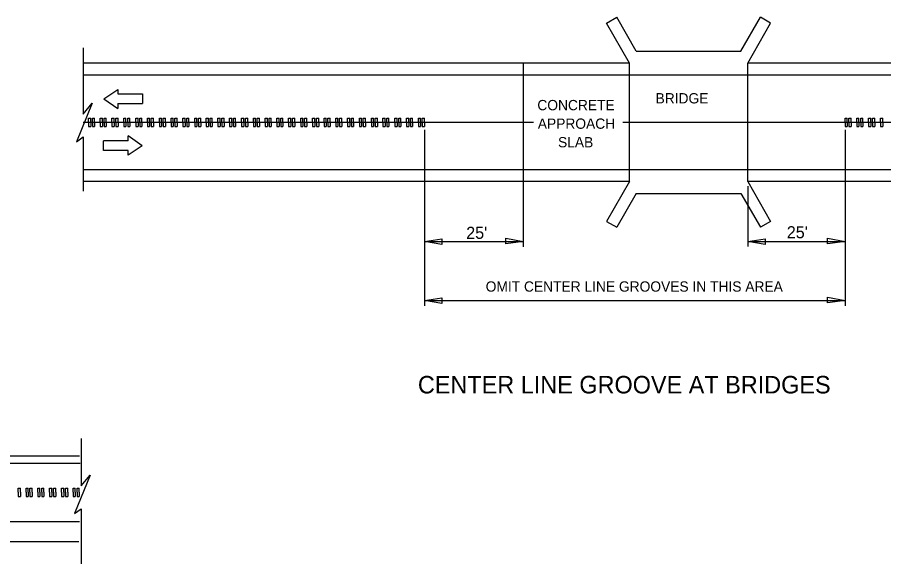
# Model space of a CAD drawing. Extents: x 0 to 2.83, y 0 to 1.83.
# Drawn here: x 1.502 to 2.342, y 0.918 to 1.449 of the extents above; entities that cross this region are included whole.
import ezdxf

# ---------------------------------------------------------------- set-up
doc = ezdxf.new("R2010")
doc.units = 0
doc.layers.add('HS_Title', color=7, linetype='Continuous')

msp = doc.modelspace()

# ---------------------------------------------------------------- linework, layer by layer
at = {"layer": 'HS_Title'}
for p, q in [((2.07334, 1.44284), (2.08332, 1.44854)), ((2.10215, 1.41561), (2.08332, 1.44854)), ((2.20365, 1.41561), (2.22249, 1.44854)), ((2.23246, 1.44284), (2.22249, 1.44854)), ((2.0956, 1.40392), (2.07334, 1.44284)), ((2.21021, 1.40392), (2.23246, 1.44284)), ((1.56544, 1.41886), (1.56544, 1.3547)), ((2.10215, 1.41561), (2.20365, 1.41561)), ((2.0956, 1.40392), (1.56544, 1.40392)), ((1.99251, 1.40392), (1.99251, 1.22591)), ((2.0956, 1.28935), (2.0956, 1.40392)), ((2.6369, 1.40392), (2.21021, 1.40392)), ((2.21021, 1.28935), (2.21021, 1.40392)), ((1.56544, 1.39261), (2.6369, 1.39261)), ((1.58543, 1.36954), (1.59921, 1.37858)), ((1.59921, 1.37858), (1.59921, 1.37415)), ((1.59921, 1.37415), (1.62313, 1.37415)), ((1.62313, 1.37415), (1.62313, 1.36492)), ((1.57434, 1.36519), (1.55914, 1.32785)), ((1.56544, 1.3547), (1.57434, 1.36519)), ((1.58543, 1.36954), (1.59921, 1.35998)), ((1.59921, 1.36492), (1.62313, 1.36492)), ((1.59921, 1.36492), (1.59921, 1.35998)), ((1.56565, 1.34667), (2.00245, 1.34667)), ((1.57067, 1.34667), (1.57067, 1.35059)), ((1.57067, 1.35059), (1.57279, 1.35059)), ((1.57067, 1.34667), (1.57067, 1.34274)), ((1.57279, 1.34667), (1.57279, 1.35059)), ((1.57279, 1.34667), (1.57279, 1.34274)), ((1.57445, 1.34667), (1.57445, 1.35059)), ((1.57445, 1.35059), (1.57657, 1.35059)), ((1.57445, 1.34667), (1.57445, 1.34274)), ((1.57657, 1.34667), (1.57657, 1.35059)), ((1.57657, 1.34667), (1.57657, 1.34274)), ((1.58205, 1.34667), (1.58205, 1.35059)), ((1.58205, 1.35059), (1.58417, 1.35059)), ((1.58205, 1.34667), (1.58205, 1.34274)), ((1.58417, 1.34667), (1.58417, 1.35059)), ((1.58417, 1.34667), (1.58417, 1.34274)), ((1.58583, 1.34667), (1.58583, 1.35059)), ((1.58583, 1.35059), (1.58794, 1.35059)), ((1.58583, 1.34667), (1.58583, 1.34274)), ((1.58794, 1.34667), (1.58794, 1.35059)), ((1.58794, 1.34667), (1.58794, 1.34274)), ((1.59347, 1.34667), (1.59347, 1.35059)), ((1.59347, 1.35059), (1.59559, 1.35059)), ((1.59347, 1.34667), (1.59347, 1.34274)), ((1.59559, 1.34667), (1.59559, 1.35059)), ((1.59559, 1.34667), (1.59559, 1.34274)), ((1.59725, 1.34667), (1.59725, 1.35059)), ((1.59725, 1.35059), (1.59937, 1.35059)), ((1.59725, 1.34667), (1.59725, 1.34274)), ((1.59937, 1.34667), (1.59937, 1.35059)), ((1.59937, 1.34667), (1.59937, 1.34274)), ((1.60494, 1.34667), (1.60494, 1.35059)), ((1.60494, 1.35059), (1.60706, 1.35059)), ((1.60494, 1.34667), (1.60494, 1.34274)), ((1.60706, 1.34667), (1.60706, 1.35059)), ((1.60706, 1.34667), (1.60706, 1.34274)), ((1.60872, 1.34667), (1.60872, 1.35059)), ((1.60872, 1.35059), (1.61084, 1.35059)), ((1.60872, 1.34667), (1.60872, 1.34274)), ((1.61084, 1.34667), (1.61084, 1.35059)), ((1.61084, 1.34667), (1.61084, 1.34274)), ((1.6166, 1.34667), (1.6166, 1.35059)), ((1.6166, 1.35059), (1.61871, 1.35059)), ((1.6166, 1.34667), (1.6166, 1.34274)), ((1.61871, 1.34667), (1.61871, 1.35059)), ((1.61871, 1.34667), (1.61871, 1.34274)), ((1.62037, 1.34667), (1.62037, 1.35059)), ((1.62037, 1.35059), (1.62249, 1.35059)), ((1.62037, 1.34667), (1.62037, 1.34274)), ((1.62249, 1.34667), (1.62249, 1.35059)), ((1.62249, 1.34667), (1.62249, 1.34274)), ((1.62778, 1.34667), (1.62778, 1.35059)), ((1.62778, 1.35059), (1.6299, 1.35059)), ((1.62778, 1.34667), (1.62778, 1.34274)), ((1.6299, 1.34667), (1.6299, 1.35059)), ((1.6299, 1.34667), (1.6299, 1.34274)), ((1.63156, 1.34667), (1.63156, 1.35059)), ((1.63156, 1.35059), (1.63367, 1.35059)), ((1.63156, 1.34667), (1.63156, 1.34274)), ((1.63367, 1.34667), (1.63367, 1.35059)), ((1.63367, 1.34667), (1.63367, 1.34274)), ((1.63944, 1.34667), (1.63944, 1.35059)), ((1.63944, 1.35059), (1.64156, 1.35059)), ((1.63944, 1.34667), (1.63944, 1.34274)), ((1.64156, 1.34667), (1.64156, 1.35059)), ((1.64156, 1.34667), (1.64156, 1.34274)), ((1.64322, 1.34667), (1.64322, 1.35059)), ((1.64322, 1.35059), (1.64534, 1.35059)), ((1.64322, 1.34667), (1.64322, 1.34274)), ((1.64534, 1.34667), (1.64534, 1.35059)), ((1.64534, 1.34667), (1.64534, 1.34274)), ((1.65075, 1.34667), (1.65075, 1.35059)), ((1.65075, 1.35059), (1.65286, 1.35059)), ((1.65075, 1.34667), (1.65075, 1.34274)), ((1.65286, 1.34667), (1.65286, 1.35059)), ((1.65286, 1.34667), (1.65286, 1.34274)), ((1.65452, 1.34667), (1.65452, 1.35059)), ((1.65452, 1.35059), (1.65664, 1.35059)), ((1.65452, 1.34667), (1.65452, 1.34274)), ((1.65664, 1.34667), (1.65664, 1.35059)), ((1.65664, 1.34667), (1.65664, 1.34274)), ((1.66223, 1.34667), (1.66223, 1.35059)), ((1.66223, 1.35059), (1.66435, 1.35059)), ((1.66223, 1.34667), (1.66223, 1.34274)), ((1.66435, 1.34667), (1.66435, 1.35059)), ((1.66435, 1.34667), (1.66435, 1.34274)), ((1.66601, 1.34667), (1.66601, 1.35059)), ((1.66601, 1.35059), (1.66812, 1.35059)), ((1.66601, 1.34667), (1.66601, 1.34274)), ((1.66812, 1.34667), (1.66812, 1.35059)), ((1.66812, 1.34667), (1.66812, 1.34274)), ((1.6737, 1.34667), (1.6737, 1.35059)), ((1.6737, 1.35059), (1.67582, 1.35059)), ((1.6737, 1.34667), (1.6737, 1.34274)), ((1.67582, 1.34667), (1.67582, 1.35059)), ((1.67582, 1.34667), (1.67582, 1.34274)), ((1.67748, 1.34667), (1.67748, 1.35059)), ((1.67748, 1.35059), (1.67959, 1.35059)), ((1.67748, 1.34667), (1.67748, 1.34274)), ((1.67959, 1.34667), (1.67959, 1.35059)), ((1.67959, 1.34667), (1.67959, 1.34274)), ((1.68485, 1.34667), (1.68485, 1.35059)), ((1.68485, 1.35059), (1.68697, 1.35059)), ((1.68485, 1.34667), (1.68485, 1.34274)), ((1.68697, 1.34667), (1.68697, 1.35059)), ((1.68697, 1.34667), (1.68697, 1.34274)), ((1.68863, 1.34667), (1.68863, 1.35059)), ((1.68863, 1.35059), (1.69075, 1.35059)), ((1.68863, 1.34667), (1.68863, 1.34274)), ((1.69075, 1.34667), (1.69075, 1.35059)), ((1.69075, 1.34667), (1.69075, 1.34274)), ((1.69629, 1.34667), (1.69629, 1.35059)), ((1.69629, 1.35059), (1.6984, 1.35059)), ((1.69629, 1.34667), (1.69629, 1.34274)), ((1.6984, 1.34667), (1.6984, 1.35059)), ((1.6984, 1.34667), (1.6984, 1.34274)), ((1.70007, 1.34667), (1.70007, 1.35059)), ((1.70007, 1.35059), (1.70218, 1.35059)), ((1.70007, 1.34667), (1.70007, 1.34274)), ((1.70218, 1.34667), (1.70218, 1.35059)), ((1.70218, 1.34667), (1.70218, 1.34274)), ((1.70754, 1.34667), (1.70754, 1.35059)), ((1.70754, 1.35059), (1.70965, 1.35059)), ((1.70754, 1.34667), (1.70754, 1.34274)), ((1.70965, 1.34667), (1.70965, 1.35059)), ((1.70965, 1.34667), (1.70965, 1.34274)), ((1.71131, 1.34667), (1.71131, 1.35059)), ((1.71131, 1.35059), (1.71343, 1.35059)), ((1.71131, 1.34667), (1.71131, 1.34274)), ((1.71343, 1.34667), (1.71343, 1.35059)), ((1.71343, 1.34667), (1.71343, 1.34274)), ((1.71925, 1.34667), (1.71925, 1.35059)), ((1.71925, 1.35059), (1.72137, 1.35059)), ((1.71925, 1.34667), (1.71925, 1.34274)), ((1.72137, 1.34667), (1.72137, 1.35059)), ((1.72137, 1.34667), (1.72137, 1.34274)), ((1.72303, 1.34667), (1.72303, 1.35059)), ((1.72303, 1.35059), (1.72514, 1.35059)), ((1.72303, 1.34667), (1.72303, 1.34274)), ((1.72514, 1.34667), (1.72514, 1.35059)), ((1.72514, 1.34667), (1.72514, 1.34274)), ((1.7307, 1.34667), (1.7307, 1.35059)), ((1.7307, 1.35059), (1.73281, 1.35059)), ((1.7307, 1.34667), (1.7307, 1.34274)), ((1.73281, 1.34667), (1.73281, 1.35059)), ((1.73281, 1.34667), (1.73281, 1.34274)), ((1.73447, 1.34667), (1.73447, 1.35059)), ((1.73447, 1.35059), (1.73659, 1.35059)), ((1.73447, 1.34667), (1.73447, 1.34274)), ((1.73659, 1.34667), (1.73659, 1.35059)), ((1.73659, 1.34667), (1.73659, 1.34274)), ((1.74207, 1.34667), (1.74207, 1.35059)), ((1.74207, 1.35059), (1.74419, 1.35059)), ((1.74207, 1.34667), (1.74207, 1.34274)), ((1.74419, 1.34667), (1.74419, 1.35059)), ((1.74419, 1.34667), (1.74419, 1.34274)), ((1.74585, 1.34667), (1.74585, 1.35059)), ((1.74585, 1.35059), (1.74797, 1.35059)), ((1.74585, 1.34667), (1.74585, 1.34274)), ((1.74797, 1.34667), (1.74797, 1.35059)), ((1.74797, 1.34667), (1.74797, 1.34274)), ((1.75345, 1.34667), (1.75345, 1.35059)), ((1.75345, 1.35059), (1.75557, 1.35059)), ((1.75345, 1.34667), (1.75345, 1.34274)), ((1.75557, 1.34667), (1.75557, 1.35059)), ((1.75557, 1.34667), (1.75557, 1.34274)), ((1.75723, 1.34667), (1.75723, 1.35059)), ((1.75723, 1.35059), (1.75935, 1.35059)), ((1.75723, 1.34667), (1.75723, 1.34274)), ((1.75935, 1.34667), (1.75935, 1.35059)), ((1.75935, 1.34667), (1.75935, 1.34274)), ((1.76483, 1.34667), (1.76483, 1.35059)), ((1.76483, 1.35059), (1.76695, 1.35059)), ((1.76483, 1.34667), (1.76483, 1.34274)), ((1.76695, 1.34667), (1.76695, 1.35059)), ((1.76695, 1.34667), (1.76695, 1.34274)), ((1.76861, 1.34667), (1.76861, 1.35059)), ((1.76861, 1.35059), (1.77072, 1.35059)), ((1.76861, 1.34667), (1.76861, 1.34274)), ((1.77072, 1.34667), (1.77072, 1.35059)), ((1.77072, 1.34667), (1.77072, 1.34274)), ((1.77658, 1.34667), (1.77658, 1.35059)), ((1.77658, 1.35059), (1.7787, 1.35059)), ((1.77658, 1.34667), (1.77658, 1.34274)), ((1.7787, 1.34667), (1.7787, 1.35059)), ((1.7787, 1.34667), (1.7787, 1.34274)), ((1.78036, 1.34667), (1.78036, 1.35059)), ((1.78036, 1.35059), (1.78247, 1.35059)), ((1.78036, 1.34667), (1.78036, 1.34274)), ((1.78247, 1.34667), (1.78247, 1.35059)), ((1.78247, 1.34667), (1.78247, 1.34274)), ((1.78811, 1.34667), (1.78811, 1.35059)), ((1.78811, 1.35059), (1.79022, 1.35059)), ((1.78811, 1.34667), (1.78811, 1.34274)), ((1.79022, 1.34667), (1.79022, 1.35059)), ((1.79022, 1.34667), (1.79022, 1.34274)), ((1.79188, 1.34667), (1.79188, 1.35059)), ((1.79188, 1.35059), (1.794, 1.35059)), ((1.79188, 1.34667), (1.79188, 1.34274)), ((1.794, 1.34667), (1.794, 1.35059)), ((1.794, 1.34667), (1.794, 1.34274)), ((1.7992, 1.34667), (1.7992, 1.35059)), ((1.7992, 1.35059), (1.80131, 1.35059)), ((1.7992, 1.34667), (1.7992, 1.34274)), ((1.80131, 1.34667), (1.80131, 1.35059)), ((1.80131, 1.34667), (1.80131, 1.34274)), ((1.80297, 1.34667), (1.80297, 1.35059)), ((1.80297, 1.35059), (1.80509, 1.35059)), ((1.80297, 1.34667), (1.80297, 1.34274)), ((1.80509, 1.34667), (1.80509, 1.35059)), ((1.80509, 1.34667), (1.80509, 1.34274)), ((1.81057, 1.34667), (1.81057, 1.35059)), ((1.81057, 1.35059), (1.81269, 1.35059)), ((1.81057, 1.34667), (1.81057, 1.34274)), ((1.81269, 1.34667), (1.81269, 1.35059)), ((1.81269, 1.34667), (1.81269, 1.34274)), ((1.81435, 1.34667), (1.81435, 1.35059)), ((1.81435, 1.35059), (1.81647, 1.35059)), ((1.81435, 1.34667), (1.81435, 1.34274)), ((1.81647, 1.34667), (1.81647, 1.35059)), ((1.81647, 1.34667), (1.81647, 1.34274)), ((1.822, 1.34667), (1.822, 1.35059)), ((1.822, 1.35059), (1.82411, 1.35059)), ((1.822, 1.34667), (1.822, 1.34274)), ((1.82411, 1.34667), (1.82411, 1.35059)), ((1.82411, 1.34667), (1.82411, 1.34274)), ((1.82577, 1.34667), (1.82577, 1.35059)), ((1.82577, 1.35059), (1.82789, 1.35059)), ((1.82577, 1.34667), (1.82577, 1.34274)), ((1.82789, 1.34667), (1.82789, 1.35059)), ((1.82789, 1.34667), (1.82789, 1.34274)), ((1.83347, 1.34667), (1.83347, 1.35059)), ((1.83347, 1.35059), (1.83558, 1.35059)), ((1.83347, 1.34667), (1.83347, 1.34274)), ((1.83558, 1.34667), (1.83558, 1.35059)), ((1.83558, 1.34667), (1.83558, 1.34274)), ((1.83724, 1.34667), (1.83724, 1.35059)), ((1.83724, 1.35059), (1.83936, 1.35059)), ((1.83724, 1.34667), (1.83724, 1.34274)), ((1.83936, 1.34667), (1.83936, 1.35059)), ((1.83936, 1.34667), (1.83936, 1.34274)), ((1.84512, 1.34667), (1.84512, 1.35059)), ((1.84512, 1.35059), (1.84724, 1.35059)), ((1.84512, 1.34667), (1.84512, 1.34274)), ((1.84724, 1.34667), (1.84724, 1.35059)), ((1.84724, 1.34667), (1.84724, 1.34274)), ((1.8489, 1.34667), (1.8489, 1.35059)), ((1.8489, 1.35059), (1.85101, 1.35059)), ((1.8489, 1.34667), (1.8489, 1.34274)), ((1.85101, 1.34667), (1.85101, 1.35059)), ((1.85101, 1.34667), (1.85101, 1.34274)), ((1.8563, 1.34667), (1.8563, 1.35059)), ((1.8563, 1.35059), (1.85842, 1.35059)), ((1.8563, 1.34667), (1.8563, 1.34274)), ((1.85842, 1.34667), (1.85842, 1.35059)), ((1.85842, 1.34667), (1.85842, 1.34274)), ((1.86008, 1.34667), (1.86008, 1.35059)), ((1.86008, 1.35059), (1.8622, 1.35059)), ((1.86008, 1.34667), (1.86008, 1.34274)), ((1.8622, 1.34667), (1.8622, 1.35059)), ((1.8622, 1.34667), (1.8622, 1.34274)), ((1.86797, 1.34667), (1.86797, 1.35059)), ((1.86797, 1.35059), (1.87008, 1.35059)), ((1.86797, 1.34667), (1.86797, 1.34274)), ((1.87008, 1.34667), (1.87008, 1.35059)), ((1.87008, 1.34667), (1.87008, 1.34274)), ((1.87174, 1.34667), (1.87174, 1.35059)), ((1.87174, 1.35059), (1.87386, 1.35059)), ((1.87174, 1.34667), (1.87174, 1.34274)), ((1.87386, 1.34667), (1.87386, 1.35059)), ((1.87386, 1.34667), (1.87386, 1.34274)), ((1.87927, 1.34667), (1.87927, 1.35059)), ((1.87927, 1.35059), (1.88139, 1.35059)), ((1.87927, 1.34667), (1.87927, 1.34274)), ((1.88139, 1.34667), (1.88139, 1.35059)), ((1.88139, 1.34667), (1.88139, 1.34274)), ((1.88305, 1.34667), (1.88305, 1.35059)), ((1.88305, 1.35059), (1.88516, 1.35059)), ((1.88305, 1.34667), (1.88305, 1.34274)), ((1.88516, 1.34667), (1.88516, 1.35059)), ((1.88516, 1.34667), (1.88516, 1.34274)), ((1.89075, 1.34667), (1.89075, 1.35059)), ((1.89075, 1.35059), (1.89287, 1.35059)), ((1.89075, 1.34667), (1.89075, 1.34274)), ((1.89287, 1.34667), (1.89287, 1.35059)), ((1.89287, 1.34667), (1.89287, 1.34274)), ((1.89453, 1.34667), (1.89453, 1.35059)), ((1.89453, 1.35059), (1.89664, 1.35059)), ((1.89453, 1.34667), (1.89453, 1.34274)), ((1.89664, 1.34667), (1.89664, 1.35059)), ((1.89664, 1.34667), (1.89664, 1.34274)), ((2.08917, 1.34667), (2.6408, 1.34667)), ((2.30466, 1.34667), (2.30466, 1.35059)), ((2.30466, 1.35059), (2.30677, 1.35059)), ((2.30466, 1.34667), (2.30466, 1.34274)), ((2.30677, 1.34667), (2.30677, 1.35059)), ((2.30677, 1.34667), (2.30677, 1.34274)), ((2.30843, 1.34667), (2.30843, 1.35059)), ((2.30843, 1.35059), (2.31055, 1.35059)), ((2.30843, 1.34667), (2.30843, 1.34274)), ((2.31055, 1.34667), (2.31055, 1.35059)), ((2.31055, 1.34667), (2.31055, 1.34274)), ((2.31608, 1.34667), (2.31608, 1.35059)), ((2.31608, 1.35059), (2.3182, 1.35059)), ((2.31608, 1.34667), (2.31608, 1.34274)), ((2.3182, 1.34667), (2.3182, 1.35059)), ((2.3182, 1.34667), (2.3182, 1.34274)), ((2.31986, 1.34667), (2.31986, 1.35059)), ((2.31986, 1.35059), (2.32197, 1.35059)), ((2.31986, 1.34667), (2.31986, 1.34274)), ((2.32197, 1.34667), (2.32197, 1.35059)), ((2.32197, 1.34667), (2.32197, 1.34274)), ((2.32755, 1.34667), (2.32755, 1.35059)), ((2.32755, 1.35059), (2.32967, 1.35059)), ((2.32755, 1.34667), (2.32755, 1.34274)), ((2.32967, 1.34667), (2.32967, 1.35059)), ((2.32967, 1.34667), (2.32967, 1.34274)), ((2.33133, 1.34667), (2.33133, 1.35059)), ((2.33133, 1.35059), (2.33344, 1.35059)), ((2.33133, 1.34667), (2.33133, 1.34274)), ((2.33344, 1.34667), (2.33344, 1.35059)), ((2.33344, 1.34667), (2.33344, 1.34274)), ((2.3392, 1.34667), (2.3392, 1.35059)), ((2.3392, 1.35059), (2.34132, 1.35059)), ((2.3392, 1.34667), (2.3392, 1.34274)), ((2.34132, 1.34667), (2.34132, 1.35059)), ((2.34132, 1.34667), (2.34132, 1.34274)), ((1.57067, 1.34274), (1.57279, 1.34274)), ((1.57445, 1.34274), (1.57657, 1.34274)), ((1.58205, 1.34274), (1.58417, 1.34274)), ((1.58583, 1.34274), (1.58794, 1.34274)), ((1.59347, 1.34274), (1.59559, 1.34274)), ((1.59725, 1.34274), (1.59937, 1.34274)), ((1.60494, 1.34274), (1.60706, 1.34274)), ((1.60872, 1.34274), (1.61084, 1.34274)), ((1.6166, 1.34274), (1.61871, 1.34274)), ((1.62037, 1.34274), (1.62249, 1.34274)), ((1.62778, 1.34274), (1.6299, 1.34274)), ((1.63156, 1.34274), (1.63367, 1.34274)), ((1.63944, 1.34274), (1.64156, 1.34274)), ((1.64322, 1.34274), (1.64534, 1.34274)), ((1.65075, 1.34274), (1.65286, 1.34274)), ((1.65452, 1.34274), (1.65664, 1.34274)), ((1.66223, 1.34274), (1.66435, 1.34274)), ((1.66601, 1.34274), (1.66812, 1.34274)), ((1.6737, 1.34274), (1.67582, 1.34274)), ((1.67748, 1.34274), (1.67959, 1.34274)), ((1.68485, 1.34274), (1.68697, 1.34274)), ((1.68863, 1.34274), (1.69075, 1.34274)), ((1.69629, 1.34274), (1.6984, 1.34274)), ((1.70007, 1.34274), (1.70218, 1.34274)), ((1.70754, 1.34274), (1.70965, 1.34274)), ((1.71131, 1.34274), (1.71343, 1.34274)), ((1.71925, 1.34274), (1.72137, 1.34274)), ((1.72303, 1.34274), (1.72514, 1.34274)), ((1.7307, 1.34274), (1.73281, 1.34274)), ((1.73447, 1.34274), (1.73659, 1.34274)), ((1.74207, 1.34274), (1.74419, 1.34274)), ((1.74585, 1.34274), (1.74797, 1.34274)), ((1.75345, 1.34274), (1.75557, 1.34274)), ((1.75723, 1.34274), (1.75935, 1.34274)), ((1.76483, 1.34274), (1.76695, 1.34274)), ((1.76861, 1.34274), (1.77072, 1.34274)), ((1.77658, 1.34274), (1.7787, 1.34274)), ((1.78036, 1.34274), (1.78247, 1.34274)), ((1.78811, 1.34274), (1.79022, 1.34274)), ((1.79188, 1.34274), (1.794, 1.34274)), ((1.7992, 1.34274), (1.80131, 1.34274)), ((1.80297, 1.34274), (1.80509, 1.34274)), ((1.81057, 1.34274), (1.81269, 1.34274)), ((1.81435, 1.34274), (1.81647, 1.34274)), ((1.822, 1.34274), (1.82411, 1.34274)), ((1.82577, 1.34274), (1.82789, 1.34274)), ((1.83347, 1.34274), (1.83558, 1.34274)), ((1.83724, 1.34274), (1.83936, 1.34274)), ((1.84512, 1.34274), (1.84724, 1.34274)), ((1.8489, 1.34274), (1.85101, 1.34274)), ((1.8563, 1.34274), (1.85842, 1.34274)), ((1.86008, 1.34274), (1.8622, 1.34274)), ((1.86797, 1.34274), (1.87008, 1.34274)), ((1.87174, 1.34274), (1.87386, 1.34274)), ((1.87927, 1.34274), (1.88139, 1.34274)), ((1.88305, 1.34274), (1.88516, 1.34274)), ((1.89075, 1.34274), (1.89287, 1.34274)), ((1.89453, 1.34274), (1.89664, 1.34274)), ((1.89664, 1.33942), (1.89664, 1.16842)), ((2.30466, 1.34274), (2.30677, 1.34274)), ((2.30466, 1.33934), (2.30466, 1.16842)), ((2.30843, 1.34274), (2.31055, 1.34274)), ((2.31608, 1.34274), (2.3182, 1.34274)), ((2.31986, 1.34274), (2.32197, 1.34274)), ((2.32755, 1.34274), (2.32967, 1.34274)), ((2.33133, 1.34274), (2.33344, 1.34274)), ((2.3392, 1.34274), (2.34132, 1.34274)), ((1.55914, 1.32785), (1.56544, 1.3326)), ((1.56544, 1.3326), (1.56544, 1.27977)), ((1.60905, 1.32856), (1.58514, 1.32856)), ((1.58514, 1.31934), (1.58514, 1.32856)), ((1.62284, 1.32395), (1.60905, 1.3335)), ((1.60905, 1.32856), (1.60905, 1.3335)), ((1.62284, 1.32395), (1.60905, 1.31491)), ((1.60905, 1.31934), (1.58514, 1.31934)), ((1.60905, 1.31491), (1.60905, 1.31934)), ((1.56544, 1.30086), (2.6369, 1.30086)), ((2.09556, 1.28935), (1.56544, 1.28935)), ((2.09556, 1.28935), (2.07334, 1.2505)), ((2.6369, 1.28935), (2.21021, 1.28935)), ((2.21021, 1.28935), (2.23246, 1.2505)), ((2.10215, 1.27773), (2.08332, 1.2448)), ((2.10215, 1.27773), (2.20365, 1.27773)), ((2.20365, 1.27773), (2.22249, 1.2448)), ((2.21021, 1.2846), (2.21021, 1.22617)), ((2.07334, 1.2505), (2.08332, 1.2448)), ((2.23246, 1.2505), (2.22249, 1.2448)), ((1.89664, 1.23115), (1.99251, 1.23115)), ((2.21021, 1.23115), (2.30466, 1.23115)), ((1.89664, 1.17385), (2.30466, 1.17385)), ((1.56354, 1.03968), (1.56354, 0.99376)), ((1.57244, 1.00426), (1.55724, 0.96691)), ((1.56354, 0.99376), (1.57244, 1.00426)), ((1.50246, 0.9876), (1.50246, 0.99152)), ((1.50246, 0.99152), (1.50458, 0.99152)), ((1.50246, 0.9876), (1.50246, 0.98367)), ((1.50246, 0.98367), (1.50458, 0.98367)), ((1.50458, 0.9876), (1.50458, 0.99152)), ((1.50458, 0.9876), (1.50458, 0.98367)), ((1.51006, 0.9876), (1.51006, 0.99152)), ((1.51006, 0.99152), (1.51218, 0.99152)), ((1.51006, 0.9876), (1.51006, 0.98367)), ((1.51006, 0.98367), (1.51218, 0.98367)), ((1.51218, 0.9876), (1.51218, 0.99152)), ((1.51218, 0.9876), (1.51218, 0.98367)), ((1.51384, 0.9876), (1.51384, 0.99152)), ((1.51384, 0.99152), (1.51596, 0.99152)), ((1.51384, 0.9876), (1.51384, 0.98367)), ((1.51384, 0.98367), (1.51596, 0.98367)), ((1.51596, 0.9876), (1.51596, 0.99152)), ((1.51596, 0.9876), (1.51596, 0.98367)), ((1.52149, 0.9876), (1.52149, 0.99152)), ((1.52149, 0.99152), (1.5236, 0.99152)), ((1.52149, 0.9876), (1.52149, 0.98367)), ((1.52149, 0.98367), (1.5236, 0.98367)), ((1.5236, 0.9876), (1.5236, 0.99152)), ((1.5236, 0.9876), (1.5236, 0.98367)), ((1.52526, 0.9876), (1.52526, 0.99152)), ((1.52526, 0.99152), (1.52738, 0.99152)), ((1.52526, 0.9876), (1.52526, 0.98367)), ((1.52526, 0.98367), (1.52738, 0.98367)), ((1.52738, 0.9876), (1.52738, 0.99152)), ((1.52738, 0.9876), (1.52738, 0.98367)), ((1.53296, 0.9876), (1.53296, 0.99152)), ((1.53296, 0.99152), (1.53507, 0.99152)), ((1.53296, 0.9876), (1.53296, 0.98367)), ((1.53296, 0.98367), (1.53507, 0.98367)), ((1.53507, 0.9876), (1.53507, 0.99152)), ((1.53507, 0.9876), (1.53507, 0.98367)), ((1.53673, 0.9876), (1.53673, 0.99152)), ((1.53673, 0.99152), (1.53885, 0.99152)), ((1.53673, 0.9876), (1.53673, 0.98367)), ((1.53673, 0.98367), (1.53885, 0.98367)), ((1.53885, 0.9876), (1.53885, 0.99152)), ((1.53885, 0.9876), (1.53885, 0.98367)), ((1.54461, 0.9876), (1.54461, 0.99152)), ((1.54461, 0.99152), (1.54673, 0.99152)), ((1.54461, 0.9876), (1.54461, 0.98367)), ((1.54461, 0.98367), (1.54673, 0.98367)), ((1.54673, 0.9876), (1.54673, 0.99152)), ((1.54673, 0.9876), (1.54673, 0.98367)), ((1.54839, 0.9876), (1.54839, 0.99152)), ((1.54839, 0.99152), (1.5505, 0.99152)), ((1.54839, 0.9876), (1.54839, 0.98367)), ((1.54839, 0.98367), (1.5505, 0.98367)), ((1.5505, 0.9876), (1.5505, 0.99152)), ((1.5505, 0.9876), (1.5505, 0.98367)), ((1.5558, 0.9876), (1.5558, 0.99152)), ((1.5558, 0.99152), (1.55791, 0.99152)), ((1.5558, 0.9876), (1.5558, 0.98367)), ((1.5558, 0.98367), (1.55791, 0.98367)), ((1.55791, 0.9876), (1.55791, 0.99152)), ((1.55791, 0.9876), (1.55791, 0.98367)), ((1.55957, 0.9876), (1.55957, 0.99152)), ((1.55957, 0.99152), (1.56169, 0.99152)), ((1.55957, 0.9876), (1.55957, 0.98367)), ((1.55957, 0.98367), (1.56169, 0.98367)), ((1.56169, 0.9876), (1.56169, 0.99152)), ((1.56169, 0.9876), (1.56169, 0.98367)), ((1.55724, 0.96691), (1.56354, 0.97166)), ((1.56354, 0.97166), (1.56354, 0.91834)), ((1.12561, 0.9593), (1.56181, 0.9593)), ((1.56145, 0.93967), (1.1238, 0.93967))]:
    msp.add_line(p, q, dxfattribs=at)
for points in [[(1.91355, 1.23354), (1.91355, 1.22818), (1.89664, 1.23115)], [(1.97561, 1.22876), (1.97561, 1.23411), (1.99251, 1.23115)], [(2.22711, 1.23354), (2.22711, 1.22818), (2.21021, 1.23115)], [(2.28776, 1.22876), (2.28776, 1.23411), (2.30466, 1.23115)], [(2.28776, 1.17146), (2.28776, 1.17682), (2.30466, 1.17385)], [(1.91355, 1.17624), (1.91355, 1.17089), (1.89664, 1.17385)]]:
    msp.add_lwpolyline(points, close=True, dxfattribs=at)
for points in [[(1.56191, 1.02282), (1.40024, 1.02282), (1.26225, 1.05156), (1.02737, 1.05156)], [(1.02737, 1.04463), (1.26154, 1.04463), (1.39735, 1.01634), (1.39735, 1.01589), (1.56252, 1.01589)]]:
    msp.add_lwpolyline(points, dxfattribs=at)

# ---------------------------------------------------------------- texts
for s, height, p in [('BRIDGE', 0.01, (2.12084, 1.36498)), ('CONCRETE', 0.01, (2.00615, 1.35835)), ('APPROACH', 0.01, (2.00659, 1.34035)), ('SLAB', 0.01, (2.0262, 1.32235)), ("25'", 0.0117, (1.93713, 1.23357)), ("25'", 0.0117, (2.24814, 1.23414)), ('OMIT CENTER LINE GROOVES IN THIS AREA', 0.01, (1.95604, 1.18231)), ('CENTER LINE GROOVE AT BRIDGES', 0.017, (1.89027, 1.08354))]:
    msp.add_text(s, height=height, dxfattribs=at).set_placement(p)

doc.saveas('drawing.dxf')
